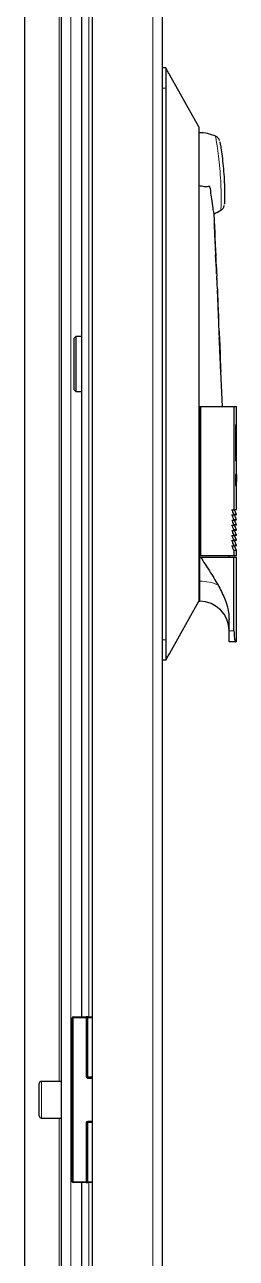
# Model space of a CAD drawing. Header units: millimetres. Extents: x -421 to 2398, y -1229 to 1219.
# Drawn here: x 864.9 to 922.6, y -369.1 to -33.7 of the extents above; entities that cross this region are included whole.
import ezdxf

# ---------------------------------------------------------------- set-up
doc = ezdxf.new("R2010")
doc.units = ezdxf.units.MM

msp = doc.modelspace()

# ---------------------------------------------------------------- linework, layer by layer
at = {"color": 7, "linetype": 'Continuous', "lineweight": 25}
for p, q in [((883.4, -703.45), (883.4, 451.55)), ((902.4, 448.95), (902.4, -700.85)), ((874.9, 413.75), (874.9, -638.21)), ((864.9, 370.66), (864.9, -622.56)), ((880.4, 51.55), (880.4, -303.45)), ((903.4, -45.45), (902.4, -45.45)), ((912.4, -61.45), (904.48, -47.37)), ((903.4, -50.95), (903.4, -200.95)), ((912.4, -61.45), (912.4, -66.92)), ((912.4, -66.92), (912.4, -74.45)), ((912.4, -74.45), (912.4, -177.45)), ((919.34, -82.51), (919.35, -82.33)), ((916.92, -94.12), (916.52, -84.93)), ((916.63, -88.15), (916.59, -87.78)), ((916.64, -88.15), (916.6, -87.78)), ((916.6, -87.78), (916.72, -90.93)), ((916.65, -88.44), (916.63, -88.15)), ((916.64, -88.15), (916.63, -88.15)), ((916.66, -88.44), (916.64, -88.15)), ((916.66, -88.44), (916.65, -88.44)), ((917, -96.21), (916.91, -94.12)), ((916.92, -94.13), (916.91, -94.13)), ((917.18, -100.12), (916.96, -96.33)), ((917.17, -99.72), (917.03, -96.63)), ((917.03, -98.02), (917.27, -102.01)), ((917.16, -99.72), (917.18, -100.12)), ((917.23, -101.38), (917.17, -100.12)), ((917.18, -100.12), (917.17, -100.12)), ((917.2, -102.01), (917.19, -102.01)), ((917.27, -102.01), (917.2, -102.01)), ((917.35, -104.23), (917.26, -102.01)), ((917.3, -104.23), (917.3, -104.22)), ((917.3, -104.23), (917.3, -104.23)), ((917.42, -105.49), (917.36, -104.23)), ((917.41, -105.5), (917.41, -105.49)), ((917.52, -107.95), (917.42, -105.82)), ((917.53, -107.95), (917.52, -107.95)), ((917.73, -112.5), (917.53, -107.93)), ((917.57, -109.97), (917.62, -110.95)), ((917.58, -109.97), (917.63, -110.95)), ((917.69, -112.5), (917.68, -112.5)), ((917.82, -114.87), (917.72, -112.5)), ((917.77, -114.87), (917.77, -114.87)), ((917.94, -117.34), (917.83, -114.87)), ((917.89, -116.58), (917.89, -116.58)), ((917.9, -116.58), (917.9, -116.58)), ((917.93, -117.1), (917.92, -116.96)), ((917.94, -117.5), (917.93, -117.22)), ((878.9, -118.45), (878.4, -118.95)), ((878.4, -132.95), (878.4, -118.95)), ((880.4, -118.45), (878.9, -118.45)), ((878.9, -118.45), (878.9, -133.45)), ((917.96, -118.8), (917.95, -118.8)), ((917.97, -118.8), (917.96, -118.8)), ((918, -119.59), (917.96, -118.8)), ((918.02, -119.27), (917.97, -118.02)), ((918.01, -119.59), (917.97, -118.8)), ((917.99, -119.59), (917.98, -119.59)), ((917.99, -119.59), (918.01, -119.59)), ((918, -118.77), (918.05, -119.87)), ((918.03, -119.58), (918.02, -119.27)), ((918.07, -120.48), (918.04, -119.69)), ((918.13, -121.71), (918.07, -120.48)), ((918.16, -122.52), (918.15, -122.24)), ((918.17, -122.77), (918.17, -122.63)), ((918.18, -123.24), (918.18, -123.24)), ((918.31, -125.84), (918.19, -123.16)), ((918.19, -123.24), (918.19, -123.24)), ((918.26, -125.84), (918.25, -125.84)), ((918.31, -127.3), (918.25, -125.86)), ((918.39, -127.95), (918.3, -125.84)), ((918.82, -137.45), (918.4, -127.95)), ((878.4, -132.95), (878.9, -133.45)), ((878.9, -133.45), (880.4, -133.45)), ((912.4, -137.45), (912.61, -137.45)), ((912.61, -137.45), (912.85, -137.45)), ((912.85, -137.45), (912.85, -177.95)), ((912.85, -137.45), (921.95, -137.45)), ((921.95, -137.45), (921.95, -165.45)), ((921.95, -137.45), (922.61, -137.45)), ((922.61, -142.45), (922.61, -137.45)), ((922.36, -142.45), (922.61, -142.45)), ((922.36, -142.45), (922.36, -152.21)), ((922.6, -144.4), (922.6, -142.45)), ((922.48, -144.4), (922.48, -150.26)), ((922.49, -144.4), (922.48, -144.4)), ((922.49, -144.4), (922.49, -150.26)), ((922.49, -144.4), (922.61, -144.4)), ((922.61, -145.38), (922.54, -145.38)), ((922.54, -145.38), (922.54, -150.26)), ((922.58, -147.33), (922.58, -150.26)), ((922.59, -147.33), (922.58, -147.33)), ((922.59, -147.33), (922.59, -150.26)), ((922.59, -147.33), (922.61, -147.33)), ((922.6, -147.33), (922.6, -145.38)), ((922.61, -145.38), (922.61, -144.4)), ((922.61, -150.26), (922.61, -147.33)), ((922.49, -150.26), (922.48, -150.26)), ((922.54, -150.26), (922.49, -150.26)), ((922.59, -150.26), (922.58, -150.26)), ((922.61, -150.26), (922.59, -150.26)), ((922.6, -152.21), (922.6, -150.26)), ((922.54, -152.21), (922.36, -152.21)), ((922.54, -152.21), (922.54, -155.14)), ((922.58, -152.21), (922.58, -153.19)), ((922.59, -152.21), (922.58, -152.21)), ((922.59, -153.19), (922.58, -153.19)), ((922.59, -152.21), (922.59, -153.19)), ((922.59, -152.21), (922.61, -152.21)), ((922.61, -153.19), (922.59, -153.19)), ((922.6, -155.14), (922.6, -153.19)), ((922.61, -153.19), (922.61, -152.21)), ((922.5, -156.01), (922.36, -156.01)), ((922.36, -156.01), (922.36, -158.98)), ((922.42, -156.51), (922.42, -157.31)), ((922.43, -156.51), (922.42, -156.51)), ((922.43, -157.31), (922.42, -157.31)), ((922.43, -156.51), (922.43, -157.31)), ((922.43, -156.51), (922.49, -156.51)), ((922.49, -157.31), (922.43, -157.31)), ((922.53, -157.54), (922.52, -157.54)), ((922.61, -155.14), (922.54, -155.14)), ((922.56, -156.85), (922.55, -156.85)), ((922.6, -156.01), (922.57, -158.98)), ((922.59, -157.88), (922.6, -156.61)), ((922.6, -156.64), (922.61, -156.01)), ((922.61, -156.01), (922.6, -156.01)), ((922.6, -157.88), (922.61, -156.61)), ((922.61, -156.61), (922.6, -156.61)), ((922.6, -158.37), (922.6, -157.55)), ((922.61, -156.01), (922.61, -155.14)), ((922.61, -156.61), (922.61, -157.88)), ((922.36, -158.98), (922.43, -158.98)), ((922.42, -157.8), (922.42, -158.98)), ((922.43, -157.8), (922.42, -157.8)), ((922.43, -157.8), (922.43, -158.98)), ((922.43, -157.8), (922.48, -157.8)), ((922.51, -158.98), (922.52, -158.98)), ((922.52, -158.98), (922.56, -158.98)), ((922.55, -158.19), (922.54, -158.19)), ((922.54, -158.55), (922.54, -158.56)), ((922.55, -158.55), (922.54, -158.55)), ((922.55, -158.56), (922.54, -158.56)), ((922.55, -158.55), (922.55, -158.56)), ((922.55, -158.89), (922.55, -158.98)), ((922.56, -158.89), (922.55, -158.89)), ((922.56, -158.89), (922.56, -158.98)), ((922.57, -158.98), (922.59, -158.98)), ((922.58, -158.98), (922.59, -158.37)), ((922.6, -157.88), (922.59, -157.88)), ((922.59, -158.98), (922.6, -158.37)), ((922.6, -158.37), (922.59, -158.37)), ((922.6, -157.88), (922.61, -157.88)), ((922.6, -158.37), (922.61, -158.37)), ((922.61, -165.45), (922.61, -158.37)), ((921.41, -165.55), (921.85, -165.55)), ((921.41, -166.95), (921.85, -166.95)), ((922.51, -165.55), (921.85, -165.55)), ((922.51, -166.95), (921.85, -166.95)), ((922.61, -166.85), (921.95, -166.85)), ((922.61, -166.85), (922.11, -165.55)), ((922.61, -168.25), (922.11, -166.95)), ((921.41, -168.35), (921.85, -168.35)), ((921.41, -169.75), (921.85, -169.75)), ((922.51, -168.35), (921.85, -168.35)), ((922.51, -169.75), (921.85, -169.75)), ((922.61, -168.25), (921.95, -168.25)), ((922.61, -169.65), (921.95, -169.65)), ((922.61, -169.65), (922.11, -168.35)), ((922.61, -171.05), (922.11, -169.75)), ((921.41, -171.15), (921.85, -171.15)), ((921.41, -172.55), (921.85, -172.55)), ((921.41, -173.95), (921.85, -173.95)), ((922.51, -171.15), (921.85, -171.15)), ((922.51, -172.55), (921.85, -172.55)), ((922.51, -173.95), (921.85, -173.95)), ((922.61, -171.05), (921.95, -171.05)), ((922.61, -172.45), (921.95, -172.45)), ((922.61, -173.85), (921.95, -173.85)), ((922.61, -172.45), (922.11, -171.15)), ((922.61, -173.85), (922.11, -172.55)), ((922.61, -175.25), (922.11, -173.95)), ((912.4, -177.45), (912.4, -178.45)), ((921.41, -175.35), (921.85, -175.35)), ((922.51, -175.35), (921.85, -175.35)), ((922.61, -175.25), (921.95, -175.25)), ((921.95, -176.65), (921.95, -177.95)), ((922.61, -176.65), (921.95, -176.65)), ((922.61, -176.65), (922.11, -175.35)), ((922.61, -177.95), (922.61, -176.65)), ((912.4, -177.95), (912.61, -177.95)), ((912.61, -178.45), (912.4, -178.45)), ((912.61, -177.95), (912.85, -177.95)), ((912.61, -178.45), (912.85, -178.45)), ((912.85, -177.95), (921.95, -177.95)), ((912.85, -178.45), (921.95, -178.45)), ((920.61, -178.45), (920.59, -177.95)), ((921.95, -177.95), (922.61, -177.95)), ((921.95, -198.45), (921.95, -178.45)), ((921.95, -178.45), (922.61, -178.45)), ((922.61, -201.45), (922.61, -178.45)), ((912.4, -184.98), (912.4, -190.45)), ((904.48, -204.54), (912.4, -190.45)), ((912.4, -190.45), (912.61, -190.45)), ((920.61, -198.45), (920.61, -195.36)), ((922.33, -201.45), (920.61, -201.45)), ((922.61, -201.45), (922.33, -201.45)), ((903.4, -206.45), (902.4, -206.45)), ((877.9, -348.25), (877.9, -303.65)), ((878.1, -303.45), (881.7, -303.45)), ((882.1, -303.45), (881.7, -303.45)), ((881.9, -303.65), (881.9, -319.75)), ((882.1, -303.45), (883.4, -303.45)), ((868.9, -326.99), (868.9, -321.55)), ((874.9, -320.95), (869.5, -320.95)), ((882.1, -319.95), (883.4, -319.95)), ((868.9, -330.35), (868.9, -326.99)), ((869.5, -330.95), (874.9, -330.95)), ((883.4, -331.95), (882.1, -331.95)), ((881.9, -332.15), (881.9, -348.25)), ((881.7, -348.45), (878.1, -348.45)), ((880.4, -348.45), (880.4, -553.45)), ((881.7, -348.45), (882.1, -348.45)), ((883.4, -348.45), (882.1, -348.45))]:
    msp.add_line(p, q, dxfattribs=at)
at = {"color": 8, "linetype": 'Continuous', "lineweight": 18}
for p, q in [((899.8, -703.45), (899.8, 451.55)), ((877.5, 413.75), (877.5, -636.25)), ((874.3, 69.05), (874.3, -320.95)), ((882.4, 51.55), (882.4, -303.45)), ((903.4, -50.95), (902.4, -50.95)), ((917.58, -109.97), (917.57, -109.97)), ((917.63, -110.95), (917.62, -110.95)), ((912.61, -137.45), (912.61, -177.95)), ((921.95, -165.45), (922.61, -165.45)), ((912.61, -184.98), (912.4, -184.98)), ((912.61, -190.45), (912.61, -184.98)), ((903.4, -200.95), (902.4, -200.95)), ((920.61, -198.45), (921.95, -198.45)), ((877.9, -303.65), (878.1, -303.65)), ((878.1, -303.45), (878.1, -303.65)), ((881.7, -303.65), (878.1, -303.65)), ((878.1, -303.65), (878.1, -348.25)), ((881.7, -303.45), (881.7, -303.65)), ((881.7, -319.75), (881.7, -303.65)), ((881.7, -303.65), (881.9, -303.65)), ((881.9, -303.65), (882.1, -303.65)), ((882.1, -303.45), (882.1, -303.65)), ((882.1, -303.65), (882.1, -319.75)), ((883.4, -303.65), (882.1, -303.65)), ((869.5, -320.95), (869.5, -327.13)), ((881.9, -319.75), (881.7, -319.75)), ((881.9, -319.75), (882.1, -319.75)), ((882.1, -319.95), (882.1, -319.75)), ((882.1, -319.75), (883.4, -319.75)), ((882.1, -319.95), (882.1, -320.15)), ((883.4, -320.15), (882.1, -320.15)), ((869.5, -327.13), (869.5, -330.95)), ((874.3, -330.95), (874.3, -570.95)), ((882.1, -331.75), (883.4, -331.75)), ((882.1, -331.75), (882.1, -331.95)), ((882.1, -331.95), (882.1, -332.15)), ((881.7, -348.25), (881.7, -332.15)), ((881.7, -332.15), (881.9, -332.15)), ((882.1, -332.15), (881.9, -332.15)), ((882.1, -332.15), (882.1, -348.25)), ((883.4, -332.15), (882.1, -332.15)), ((878.1, -348.25), (877.9, -348.25)), ((878.1, -348.25), (881.7, -348.25)), ((878.1, -348.25), (878.1, -348.45)), ((881.7, -348.25), (881.7, -348.45)), ((881.7, -348.25), (881.9, -348.25)), ((882.1, -348.25), (881.9, -348.25)), ((882.1, -348.25), (882.1, -348.45)), ((882.1, -348.25), (883.4, -348.25)), ((882.4, -348.45), (882.4, -553.45))]:
    msp.add_line(p, q, dxfattribs=at)
at = {"color": 7, "linetype": 'Continuous', "lineweight": 25, "flags": 128}
for points in [[(916.96, -96.33), (917, -97.27), (917.03, -98.02)], [(917.2, -102.01), (917.26, -103.25), (917.3, -104.23)], [(917.58, -110.64), (917.69, -113.01), (917.77, -114.87)], [(917.62, -110.95), (917.65, -111.82), (917.68, -112.5)], [(917.63, -110.95), (917.66, -111.82), (917.69, -112.5)], [(917.97, -119.45), (918.16, -123.85), (918.31, -127.3)], [(918.25, -125.84), (918.1, -122.34), (917.98, -119.59)], [(918.26, -125.84), (918.11, -122.34), (917.99, -119.59)], [(922.51, -158.28), (922.52, -158.46), (922.52, -158.6)], [(922.54, -158.55), (922.54, -158.35), (922.54, -158.19)], [(922.55, -158.55), (922.55, -158.35), (922.55, -158.19)]]:
    msp.add_lwpolyline(points, dxfattribs=at)
at = {"color": 7, "linetype": 'Continuous', "lineweight": 25}
for centre, radius, start, end in [((912.4, -74.45), 11.4, 66.3755, 90), ((912.4, -74.45), 11.4, 291.3621, 301.7163), ((922.51, -165.45), 0.1, 270, 0), ((922.51, -166.85), 0.1, 270, 0), ((922.51, -168.25), 0.1, 270, 0), ((922.51, -169.65), 0.1, 270, 0), ((922.51, -171.05), 0.1, 270, 0), ((922.51, -172.45), 0.1, 270, 0), ((922.51, -173.85), 0.1, 270, 0), ((922.51, -175.25), 0.1, 270, 0), ((912.61, -198.45), 8, 0, 90), ((878.1, -303.65), 0.2, 90, 180), ((881.7, -303.65), 0.2, 0, 90), ((869.5, -321.55), 0.6, 90, 180), ((882.1, -319.75), 0.2, 180, 270), ((869.5, -330.35), 0.6, 180, 270), ((882.1, -332.15), 0.2, 90, 180), ((878.1, -348.25), 0.2, 180, 270), ((881.7, -348.25), 0.2, 270, 0)]:
    msp.add_arc(centre, radius, start, end, dxfattribs=at)
at = {"color": 8, "linetype": 'Continuous', "lineweight": 18}
for centre, radius, start, end in [((912.76, -197.05), 12.07, 66.2895, 90.7132), ((882.1, -319.75), 0.4, 180, 270), ((882.1, -332.15), 0.4, 90, 180)]:
    msp.add_arc(centre, radius, start, end, dxfattribs=at)
at = {"color": 7, "linetype": 'Continuous', "lineweight": 25}
for points, knots in [([(903.4, -45.45), (903.4, -45.51), (903.4, -45.63), (903.4, -46.58), (903.4, -47.98), (903.4, -49.52), (903.4, -50.55), (903.4, -50.95)], [0, 0, 0, 0, 0.214694, 0.429388, 0.644082, 0.858775, 1, 1, 1, 1]), ([(904.48, -47.37), (904.29, -47.07), (903.93, -46.49), (903.57, -45.78), (903.41, -45.45)], [0, 0, 0, 0, 0.525323, 1, 1, 1, 1]), ([(918.03, -65.21), (918, -65.15), (917.94, -64.97), (917.77, -64.67), (917.46, -64.29), (917.14, -64.12), (916.98, -64.03)], [0, 0, 0, 0, 0.124152, 0.341643, 0.649974, 1, 1, 1, 1]), ([(918.11, -65.55), (918.1, -65.53), (918.08, -65.44), (918.18, -65.94), (918.38, -67.13), (918.71, -69.36), (919.03, -72.11), (919.26, -75.06), (919.38, -77.84), (919.39, -80.16), (919.36, -81.79), (919.34, -82.45), (919.34, -82.5), (919.34, -82.51)], [0, 0, 0, 0, 0.030403, 0.098769, 0.206023, 0.316924, 0.429796, 0.54227, 0.652144, 0.75822, 0.860909, 0.962167, 1, 1, 1, 1]), ([(916.5, -84.93), (916.5, -84.94), (916.51, -84.96), (916.25, -83.6), (915.93, -81.41), (915.64, -79.34), (915.58, -78.11), (915.34, -77.74), (915.27, -77.69), (915.2, -77.67), (915.08, -77.68), (914.63, -77.75), (913.71, -77.78), (912.89, -77.57), (912.42, -77.45)], [0, 0, 0, 0, 0.142012, 0.367407, 0.591524, 0.739403, 0.813293, 0.820175, 0.825597, 0.829287, 0.833027, 0.848744, 0.911869, 1, 1, 1, 1]), ([(918.39, -84.12), (918.48, -84.08), (918.7, -83.95), (918.95, -83.65), (919.15, -83.32), (919.26, -83.04), (919.29, -82.87), (919.31, -82.81)], [0, 0, 0, 0, 0.174701, 0.458342, 0.696381, 0.888501, 1, 1, 1, 1]), ([(916.74, -90.87), (916.73, -90.44), (916.69, -89.56), (916.67, -88.82), (916.66, -88.44)], [0, 0, 0, 0, 0.500963, 1, 1, 1, 1]), ([(916.72, -90.93), (916.74, -91.52), (916.8, -92.7), (916.89, -94.41), (916.97, -95.72), (917.01, -96.38), (917.03, -96.6), (917.03, -96.63), (917.03, -96.64)], [0, 0, 0, 0, 0.250282, 0.499393, 0.748791, 0.874699, 0.937286, 1, 1, 1, 1]), ([(916.92, -94.13), (916.92, -94.12), (916.92, -94.08), (916.9, -93.83), (916.88, -93.47), (916.85, -92.88), (916.8, -92), (916.76, -91.25), (916.74, -90.87)], [0, 0, 0, 0, 0.124416, 0.248357, 0.373982, 0.500169, 0.7494, 1, 1, 1, 1]), ([(917.42, -105.52), (917.42, -105.48), (917.42, -105.4), (917.42, -105.73), (917.43, -106.33), (917.44, -106.84), (917.45, -107.1)], [0, 0, 0, 0, 0.248736, 0.498686, 0.7481067, 1, 1, 1, 1]), ([(917.45, -107.1), (917.46, -107.38), (917.47, -107.93), (917.52, -109.13), (917.56, -110.03), (917.58, -110.64)], [0, 0, 0, 0, 0.249362, 0.499672, 1, 1, 1, 1]), ([(917.52, -107.95), (917.52, -107.96), (917.52, -107.97), (917.52, -108.15), (917.52, -108.4), (917.53, -108.75), (917.55, -109.28), (917.56, -109.7), (917.57, -109.97)], [0, 0, 0, 0, 0.249432, 0.37514, 0.499356, 0.623458, 0.749245, 1, 1, 1, 1]), ([(917.53, -107.95), (917.53, -107.96), (917.53, -107.97), (917.53, -108.15), (917.53, -108.4), (917.54, -108.75), (917.56, -109.28), (917.57, -109.7), (917.58, -109.97)], [0, 0, 0, 0, 0.249432, 0.37514, 0.499356, 0.623458, 0.749245, 1, 1, 1, 1]), ([(917.92, -116.96), (917.92, -117.02), (917.93, -117.14), (917.94, -117.55), (917.96, -118.18), (917.99, -119.01), (918.02, -119.59), (918.03, -119.87)], [0, 0, 0, 0, 0.1246, 0.248977, 0.500405, 0.749333, 1, 1, 1, 1]), ([(918.04, -119.87), (918.02, -119.35), (917.98, -118.58), (917.95, -117.61), (917.93, -117.27), (917.93, -117.1)], [0, 0, 0, 0, 0.498965, 0.749922, 1, 1, 1, 1]), ([(918.05, -119.87), (918.03, -119.45), (918, -118.82), (917.97, -118.02), (917.95, -117.67), (917.94, -117.5)], [0, 0, 0, 0, 0.50146, 0.750257, 1, 1, 1, 1]), ([(917.96, -118.8), (917.96, -118.81), (917.96, -118.83), (917.95, -118.98), (917.96, -119.16), (917.96, -119.33), (917.97, -119.41), (917.97, -119.45)], [0, 0, 0, 0, 0.249445, 0.498999, 0.74851, 0.873859, 1, 1, 1, 1]), ([(918.03, -119.87), (918.04, -120.15), (918.07, -120.71), (918.11, -121.53), (918.14, -122.16), (918.16, -122.57), (918.17, -122.7), (918.17, -122.77)], [0, 0, 0, 0, 0.248731, 0.497377, 0.750528, 0.875233, 1, 1, 1, 1]), ([(918.17, -122.63), (918.16, -122.46), (918.14, -122.12), (918.1, -121.16), (918.06, -120.39), (918.04, -119.87)], [0, 0, 0, 0, 0.2495753, 0.5008418, 1, 1, 1, 1]), ([(918.05, -119.87), (918.06, -120.25), (918.09, -120.73), (918.1, -121.15), (918.11, -121.23)], [0, 0, 0, 0, 0.802786, 1, 1, 1, 1]), ([(918.15, -122.24), (918.14, -122.07), (918.13, -121.72), (918.09, -120.92), (918.07, -120.29), (918.05, -119.87)], [0, 0, 0, 0, 0.2508953, 0.500775, 1, 1, 1, 1]), ([(918.17, -122.81), (918.18, -122.87), (918.19, -123.06), (918.19, -123.17), (918.19, -123.24)], [0, 0, 0, 0, 0.3349706, 1, 1, 1, 1]), ([(918.31, -127.3), (918.31, -127.34), (918.32, -127.43), (918.33, -127.59), (918.34, -127.77), (918.35, -127.92), (918.36, -127.94), (918.36, -127.95)], [0, 0, 0, 0, 0.125388, 0.250591, 0.500192, 0.749805, 1, 1, 1, 1]), ([(922.55, -156.85), (922.55, -156.77), (922.55, -156.62), (922.54, -156.4), (922.54, -156.24), (922.52, -156.03), (922.5, -156.02), (922.49, -156.01)], [0, 0, 0, 0, 0.125885, 0.2500023, 0.3752557, 0.5012371, 1, 1, 1, 1]), ([(922.49, -156.51), (922.5, -156.51), (922.51, -156.52), (922.52, -156.62), (922.52, -156.71), (922.52, -156.81), (922.52, -156.88), (922.52, -156.91)], [0, 0, 0, 0, 0.464779, 0.639498, 0.766783, 0.894486, 1, 1, 1, 1]), ([(922.52, -156.91), (922.52, -156.95), (922.52, -157.03), (922.52, -157.13), (922.51, -157.21), (922.51, -157.3), (922.5, -157.3), (922.49, -157.31)], [0, 0, 0, 0, 0.1448477, 0.2595538, 0.3741459, 0.5488424, 1, 1, 1, 1]), ([(922.56, -156.85), (922.56, -156.76), (922.56, -156.59), (922.55, -156.38), (922.55, -156.21), (922.53, -156.03), (922.51, -156.02), (922.5, -156.01)], [0, 0, 0, 0, 0.149141, 0.264134, 0.378852, 0.560232, 1, 1, 1, 1]), ([(922.52, -157.54), (922.53, -157.52), (922.53, -157.48), (922.54, -157.35), (922.54, -157.22), (922.55, -157.06), (922.55, -156.93), (922.55, -156.85)], [0, 0, 0, 0, 0.249783, 0.499064, 0.624235, 0.749653, 1, 1, 1, 1]), ([(922.54, -158.19), (922.54, -158.11), (922.54, -158), (922.54, -157.85), (922.54, -157.75), (922.54, -157.68), (922.53, -157.6), (922.53, -157.56), (922.52, -157.54)], [0, 0, 0, 0, 0.2503671, 0.3757454, 0.500635, 0.6256328, 0.7501265, 1, 1, 1, 1]), ([(922.53, -157.54), (922.54, -157.51), (922.54, -157.46), (922.55, -157.29), (922.56, -157.1), (922.56, -156.94), (922.56, -156.86), (922.56, -156.85)], [0, 0, 0, 0, 0.331473, 0.546481, 0.762526, 0.960277, 1, 1, 1, 1]), ([(922.55, -158.19), (922.55, -158.09), (922.55, -157.93), (922.55, -157.73), (922.54, -157.61), (922.54, -157.57), (922.53, -157.54)], [0, 0, 0, 0, 0.336422, 0.52346, 0.710673, 1, 1, 1, 1]), ([(922.48, -157.8), (922.49, -157.81), (922.5, -157.81), (922.51, -157.87), (922.51, -157.94), (922.51, -158.04), (922.51, -158.16), (922.51, -158.25), (922.51, -158.28)], [0, 0, 0, 0, 0.362307, 0.499762, 0.603895, 0.707751, 0.888159, 1, 1, 1, 1]), ([(922.52, -158.6), (922.52, -158.64), (922.52, -158.71), (922.52, -158.83), (922.52, -158.92), (922.52, -158.97), (922.52, -158.98)], [0, 0, 0, 0, 0.256139, 0.512698, 0.919022, 1, 1, 1, 1]), ([(922.55, -158.89), (922.55, -158.88), (922.55, -158.87), (922.55, -158.83), (922.54, -158.73), (922.54, -158.63), (922.54, -158.56)], [0, 0, 0, 0, 0.125363, 0.250032, 0.499675, 1, 1, 1, 1]), ([(922.56, -158.89), (922.56, -158.88), (922.56, -158.85), (922.56, -158.77), (922.55, -158.67), (922.55, -158.6), (922.55, -158.56)], [0, 0, 0, 0, 0.20263, 0.420406, 0.728008, 1, 1, 1, 1]), ([(921.95, -166.85), (921.86, -166.63), (921.73, -166.31), (921.55, -165.88), (921.46, -165.66), (921.41, -165.55)], [0, 0, 0, 0, 0.4999933, 0.7499958, 1, 1, 1, 1]), ([(921.95, -168.25), (921.86, -168.03), (921.73, -167.71), (921.55, -167.28), (921.46, -167.06), (921.41, -166.95)], [0, 0, 0, 0, 0.499993, 0.749996, 1, 1, 1, 1]), ([(921.85, -165.55), (921.86, -165.55), (921.89, -165.55), (921.92, -165.52), (921.95, -165.49), (921.95, -165.47), (921.95, -165.45), (921.95, -165.45)], [0, 0, 0, 0, 0.2956914, 0.5686867, 0.7598531, 0.9519121, 1, 1, 1, 1]), ([(921.85, -166.95), (921.86, -166.95), (921.89, -166.95), (921.92, -166.92), (921.95, -166.89), (921.95, -166.87), (921.95, -166.85), (921.95, -166.85)], [0, 0, 0, 0, 0.295691, 0.568687, 0.759853, 0.951912, 1, 1, 1, 1]), ([(921.95, -169.65), (921.86, -169.43), (921.73, -169.11), (921.55, -168.68), (921.46, -168.46), (921.41, -168.35)], [0, 0, 0, 0, 0.499993, 0.749996, 1, 1, 1, 1]), ([(921.95, -171.05), (921.86, -170.83), (921.73, -170.51), (921.55, -170.08), (921.46, -169.86), (921.41, -169.75)], [0, 0, 0, 0, 0.499993, 0.749996, 1, 1, 1, 1]), ([(921.85, -168.35), (921.86, -168.35), (921.89, -168.35), (921.92, -168.32), (921.95, -168.29), (921.95, -168.27), (921.95, -168.25), (921.95, -168.25)], [0, 0, 0, 0, 0.295691, 0.568687, 0.759853, 0.951912, 1, 1, 1, 1]), ([(921.85, -169.75), (921.86, -169.75), (921.89, -169.75), (921.92, -169.72), (921.95, -169.69), (921.95, -169.67), (921.95, -169.65), (921.95, -169.65)], [0, 0, 0, 0, 0.295691, 0.568687, 0.759853, 0.951912, 1, 1, 1, 1]), ([(921.95, -172.45), (921.86, -172.23), (921.73, -171.91), (921.55, -171.48), (921.46, -171.26), (921.41, -171.15)], [0, 0, 0, 0, 0.4999933, 0.7499958, 1, 1, 1, 1]), ([(921.95, -173.85), (921.86, -173.63), (921.73, -173.31), (921.55, -172.88), (921.46, -172.66), (921.41, -172.55)], [0, 0, 0, 0, 0.499993, 0.749996, 1, 1, 1, 1]), ([(921.95, -175.25), (921.86, -175.03), (921.73, -174.71), (921.55, -174.28), (921.46, -174.06), (921.41, -173.95)], [0, 0, 0, 0, 0.4999933, 0.7499958, 1, 1, 1, 1]), ([(921.85, -171.15), (921.86, -171.15), (921.89, -171.15), (921.92, -171.12), (921.95, -171.09), (921.95, -171.07), (921.95, -171.05), (921.95, -171.05)], [0, 0, 0, 0, 0.295691, 0.568687, 0.759853, 0.951912, 1, 1, 1, 1]), ([(921.85, -172.55), (921.86, -172.55), (921.89, -172.55), (921.92, -172.52), (921.95, -172.49), (921.95, -172.47), (921.95, -172.45), (921.95, -172.45)], [0, 0, 0, 0, 0.295691, 0.568687, 0.759853, 0.951912, 1, 1, 1, 1]), ([(921.85, -173.95), (921.86, -173.95), (921.89, -173.95), (921.92, -173.92), (921.95, -173.89), (921.95, -173.87), (921.95, -173.85), (921.95, -173.85)], [0, 0, 0, 0, 0.2956914, 0.5686867, 0.7598531, 0.9519121, 1, 1, 1, 1]), ([(921.95, -176.65), (921.86, -176.43), (921.73, -176.11), (921.55, -175.68), (921.46, -175.46), (921.41, -175.35)], [0, 0, 0, 0, 0.499993, 0.749996, 1, 1, 1, 1]), ([(921.85, -175.35), (921.86, -175.35), (921.89, -175.35), (921.92, -175.32), (921.95, -175.29), (921.95, -175.27), (921.95, -175.25), (921.95, -175.25)], [0, 0, 0, 0, 0.295691, 0.568687, 0.759853, 0.951912, 1, 1, 1, 1]), ([(912.4, -178.45), (912.4, -179.58), (912.4, -181.92), (912.4, -183.94), (912.4, -184.98)], [0, 0, 0, 0, 0.4843885, 1, 1, 1, 1]), ([(912.85, -178.45), (913.67, -179.7), (915.32, -182.19), (916.85, -184.73), (917.61, -186)], [0, 0, 0, 0, 0.499713, 1, 1, 1, 1]), ([(917.61, -186), (918.22, -187.17), (919.46, -189.54), (920.47, -192.74), (920.57, -194.74), (920.61, -195.36)], [0, 0, 0, 0, 0.4010146, 0.8123709, 1, 1, 1, 1]), ([(903.4, -200.95), (903.4, -201.57), (903.4, -202.81), (903.4, -204.45), (903.4, -205.7), (903.4, -206.36), (903.4, -206.42), (903.4, -206.45)], [0, 0, 0, 0, 0.21469, 0.42938, 0.644073, 0.858767, 1, 1, 1, 1]), ([(920.61, -201.45), (920.61, -201.41), (920.61, -201.34), (920.61, -200.73), (920.61, -199.86), (920.61, -199.04), (920.61, -198.58), (920.61, -198.45)], [0, 0, 0, 0, 0.244194, 0.488981, 0.716656, 0.923156, 1, 1, 1, 1]), ([(921.95, -198.45), (921.96, -198.75), (921.96, -199.34), (922.02, -200.14), (922.11, -200.8), (922.21, -201.3), (922.29, -201.45), (922.33, -201.45), (922.33, -201.45)], [0, 0, 0, 0, 0.169896, 0.33938, 0.519039, 0.726848, 0.970472, 1, 1, 1, 1]), ([(903.41, -206.45), (903.57, -206.12), (903.93, -205.42), (904.29, -204.84), (904.48, -204.54)], [0, 0, 0, 0, 0.47459, 1, 1, 1, 1])]:
    msp.add_open_spline(points, degree=3, knots=knots, dxfattribs=at)
at = {"color": 8, "linetype": 'Continuous', "lineweight": 18}
for points, knots in [([(918.39, -84.15), (918.39, -84.13), (918.4, -84.08), (918.42, -83.3), (918.46, -81.38), (918.44, -78.64), (918.3, -75.34), (918.03, -71.84), (917.65, -68.58), (917.26, -65.95), (917.01, -64.55), (916.91, -63.95), (916.93, -64.06), (916.93, -64.1)], [0, 0, 0, 0, 0.038287, 0.14055, 0.24357, 0.349125, 0.457771, 0.568766, 0.680522, 0.791151, 0.899049, 0.96816, 1, 1, 1, 1]), ([(912.61, -184.98), (912.61, -184.98), (912.61, -184.89), (912.61, -184.3), (912.61, -183.15), (912.61, -181.45), (912.61, -179.86), (912.61, -178.85), (912.61, -178.45)], [0, 0, 0, 0, 0.0000085, 0.0461342, 0.3061289, 0.5665281, 0.8267007, 1, 1, 1, 1])]:
    msp.add_open_spline(points, degree=3, knots=knots, dxfattribs=at)

doc.saveas('drawing.dxf')
